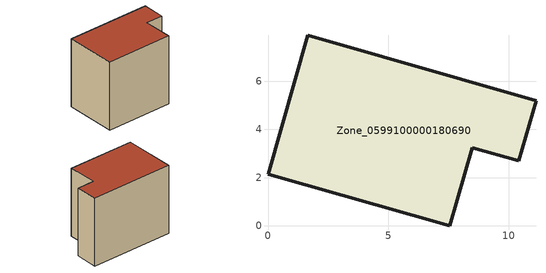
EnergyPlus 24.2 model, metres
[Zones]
Zone_0599100000180690
 floor ground (C_G): 8.49,3.24 7.56,0 0,2.15 1.66,7.91 11.13,5.2 10.41,2.69 z3.05
 wall outside (C_F): 1.66,7.91 0,2.15 7.56,0 8.49,3.24 10.41,2.69 11.13,5.2 1.66,7.91 z3.05:11.11
 roof outside (C_R): 10.41,2.69 11.13,5.2 1.66,7.91 0,2.15 7.56,0 8.49,3.24 z11.11
[BUILDING]
Pand.0599100000180690: North Axis=0; Terrain=City; Loads Convergence Tolerance Value=0.04; Temperature Convergence Tolerance Value=0.4; Solar Distribution=FullExterior; Maximum Number of Warmup Days=25; Minimum Number of Warmup Days=1
[Site:Location]
Rotterdam.The.Hague.AP_ZH_NLD Design_Conditions: Latitude=51.96; Longitude=4.45; Time Zone=1; Elevation=-4.5
[SITE:GROUNDTEMPERATURE:BUILDINGSURFACE]
18, 18, 18, 18, 18, 18, 18, 18, 18, 18, 18, 18
[MATERIAL] Thermal Absorptance=0.9; Solar Absorptance=0.7; Visible Absorptance=0.7
Name | Roughness | Thickness | Conductivity | Density | Specific Heat
G.TC.1946-1964 | MediumSmooth | 0.15 | 1 | 540 | 1210
F.TC.1946-1964 | Rough | 0.3 | 0.857143 | 1920 | 840
R.TC.1946-1964 | MediumRough | 0.2 | 0.235294 | 1500 | 1000
[CONSTRUCTION]
C_G: G.TC.1946-1964
C_F: F.TC.1946-1964
C_R: R.TC.1946-1964
[ZONE]
Zone_0599100000180690: Type=1; Multiplier=1; Ceiling Height=Autocalculate; Volume=Autocalculate; Floor Area=autocalculate; Part of Total Floor Area=Yes
[ZONEINFILTRATION:DESIGNFLOWRATE]
Infil_Zone_0599100000180690: Zone or ZoneList or Space or SpaceList=Zone_0599100000180690; Schedule=AlwaysOn; Design Flow Rate Calculation Method=Flow/Area; Flow Rate per Floor Area=0.003; Constant Term Coefficient=1; Temperature Term Coefficient=0; Velocity Term Coefficient=0; Velocity Squared Term Coefficient=0
[HVACTEMPLATE:ZONE:IDEALLOADSAIRSYSTEM]
Zone_0599100000180690: Maximum Heating Supply Air Temperature=50; Minimum Cooling Supply Air Temperature=13; Maximum Heating Supply Air Humidity Ratio=0.0156; Minimum Cooling Supply Air Humidity Ratio=0.0077; Heating Limit=NoLimit; Cooling Limit=NoLimit; Dehumidification Control Type=ConstantSensibleHeatRatio; Cooling Sensible Heat Ratio=0.7; Dehumidification Setpoint=60; Humidification Control Type=None; Humidification Setpoint=30; Outdoor Air Method=None; Outdoor Air Flow Rate per Person=0.00944; Outdoor Air Flow Rate per Zone Floor Area=0; Outdoor Air Flow Rate per Zone=0; Demand Controlled Ventilation Type=None; Outdoor Air Economizer Type=NoEconomizer; Heat Recovery Type=None; Sensible Heat Recovery Effectiveness=0.7; Latent Heat Recovery Effectiveness=0.65
[ZONECONTROL:THERMOSTAT]
ThermostatControl_Zone_0599100000180690: Zone or ZoneList=Zone_0599100000180690; Control Type Schedule=DualSetpointControlType; Control 1=Thermostat_Zone_0599100000180690; Temperature Difference Between Cutout And Setpoint=0
[THERMOSTATSETPOINT:DUALSETPOINT]
Thermostat_Zone_0599100000180690: Heating Setpoint Temperature Schedule=HeatingSetpoint_Zone_0599100000180690; Cooling Setpoint Temperature Schedule=CoolingSetpoint_Zone_0599100000180690
[SCHEDULE:COMPACT]
HeatingSetpoint_Zone_0599100000180690: Through: 12/31, For: AllDays, Until: 24:00, 21
CoolingSetpoint_Zone_0599100000180690: Through: 12/31, For: AllDays, Until: 24:00, 24
DualSetpointControlType: Through: 12/31, For: AllDays, Until: 24:00, 4
AlwaysOn: Through: 12/31, For: AllDays, Until: 24:00, 1
